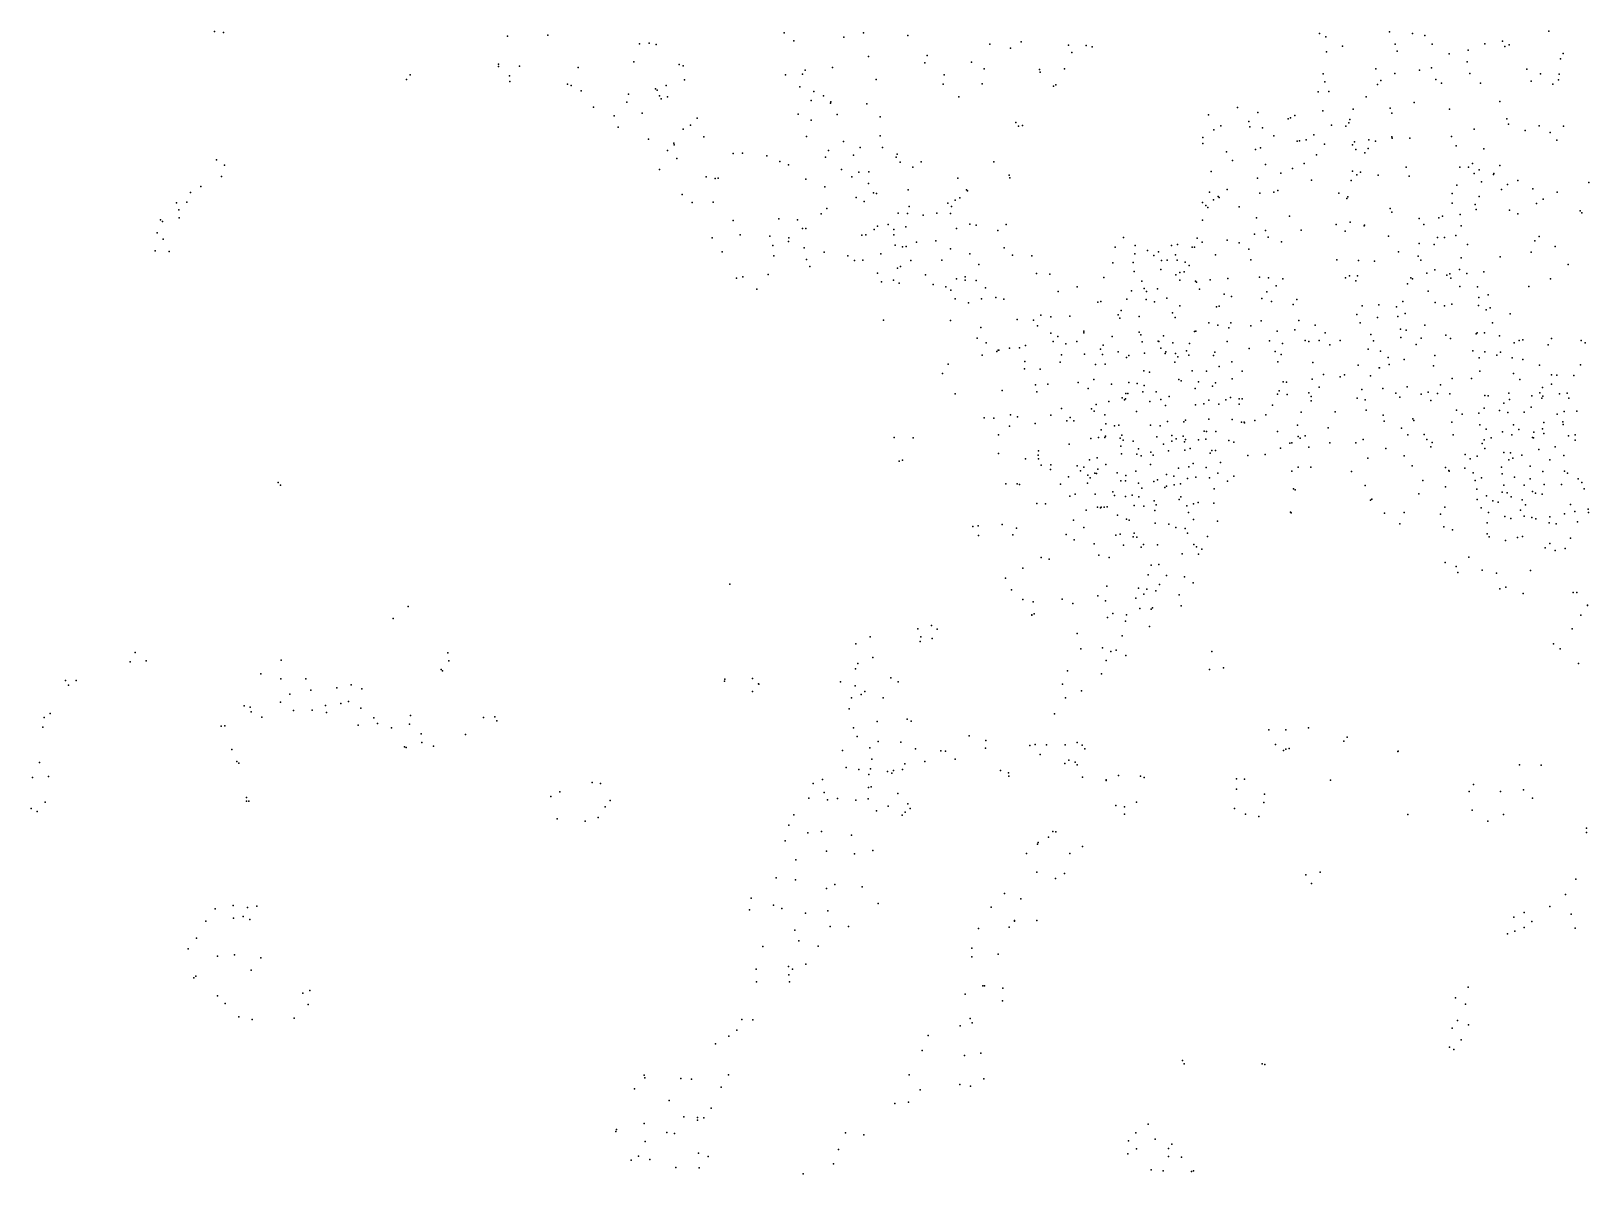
# Model space of a CAD drawing. Header units: millimetres. Extents: x -60275265 to 22802890, y -38578442 to 24337084.
# Drawn here: x -22965378 to -18736378, y -26153304 to -23050304 of the extents above; entities that cross this region are included whole.
import ezdxf

# ---------------------------------------------------------------- set-up
doc = ezdxf.new("R2010")
doc.units = ezdxf.units.MM
doc.header["$MEASUREMENT"] = 0
doc.layers.add('particles', color=7, linetype='Continuous', true_color=0x000000)

msp = doc.modelspace()

# ---------------------------------------------------------------- linework, layer by layer
at = {"layer": 'particles', "color": 93, "true_color": 0x67d435}
for p in [(-22467378, -23051304), (-22467378, -23051304), (-22443378, -23054304), (-21672378, -23064304), (-21562378, -23061304), (-21313378, -23084304), (-21287378, -23083304), (-21268378, -23086304), (-20921378, -23055304), (-20894378, -23076304), (-20759378, -23066304), (-20705378, -23055304), (-20585378, -23062304), (-20362378, -23085304), (-20277378, -23079304), (-20149378, -23088304), (-20101378, -23089304), (-19467378, -23056304), (-19450378, -23065304), (-19277378, -23052304), (-19262378, -23085304), (-19215378, -23056304), (-19181378, -23062304), (-19161378, -23085304), (-19018378, -23084304), (-18970378, -23077304), (-18952378, -23087304), (-18845378, -23050304), (-20692378, -23119304), (-20532378, -23116304), (-20306378, -23096304), (-20140378, -23108304), (-20084378, -23093304), (-19448378, -23106304), (-19405378, -23091304), (-19256378, -23104304), (-19115378, -23112304), (-19064378, -23102304), (-18964378, -23092304), (-18813378, -23125304), (-18806378, -23111304), (-21936378, -23169304), (-21936378, -23169304), (-21696378, -23140304), (-21696378, -23146304), (-21666378, -23171304), (-21639378, -23145304), (-21480378, -23149304), (-21329378, -23133304), (-21206378, -23141304), (-21195378, -23144304), (-20917378, -23169304), (-20871378, -23167304), (-20864378, -23156304), (-20789378, -23149304), (-20539378, -23136304), (-20539378, -23136304), (-20486378, -23169304), (-20412378, -23134304), (-20378378, -23152304), (-20227378, -23154304), (-20226378, -23161304), (-20160378, -23152304), (-19457378, -23166304), (-19314378, -23152304), (-19263378, -23165304), (-19196378, -23156304), (-19163378, -23150304), (-19066378, -23133304), (-19059378, -23165304), (-18904378, -23153304), (-18867378, -23166304), (-18817378, -23167304), (-21946378, -23181304), (-21665378, -23187304), (-21509378, -23194304), (-21499378, -23198304), (-21472378, -23212304), (-21270378, -23207304), (-21265378, -23210304), (-21241378, -23198304), (-21191378, -23182304), (-20878378, -23201304), (-20840378, -23214304), (-20671378, -23181304), (-20489378, -23194304), (-20383378, -23193304), (-20189378, -23199304), (-20183378, -23196304), (-19471378, -23215304), (-19453378, -23188304), (-19442378, -23214304), (-19310378, -23195304), (-19301378, -23184304), (-19151378, -23181304), (-19136378, -23191304), (-19030378, -23191304), (-18893378, -23186304), (-18834378, -23194304), (-18818378, -23182304), (-21438378, -23256304), (-21348378, -23243304), (-21343378, -23221304), (-21259378, -23226304), (-21255378, -23234304), (-21237378, -23228304), (-20847378, -23238304), (-20814378, -23226304), (-20795378, -23246304), (-20794378, -23242304), (-20696378, -23247304), (-20446378, -23228304), (-19690378, -23257304), (-19341378, -23228304), (-19275378, -23259304), (-19210378, -23244304), (-18978378, -23241304), (-21382378, -23280304), (-21306378, -23273304), (-21157378, -23286304), (-20883378, -23275304), (-20847378, -23292304), (-20777378, -23276304), (-20660378, -23283304), (-20292378, -23298304), (-19769378, -23277304), (-19659378, -23295304), (-19635378, -23271304), (-19552378, -23288304), (-19546378, -23285304), (-19534378, -23279304), (-19458378, -23266304), (-19388378, -23299304), (-19385378, -23290304), (-19376378, -23262304), (-19271378, -23273304), (-19114378, -23262304), (-18959378, -23288304), (-21371378, -23311304), (-21289378, -23343304), (-21195378, -23316304), (-21175378, -23305304), (-21139378, -23337304), (-20860378, -23336304), (-20660378, -23334304), (-20284378, -23308304), (-20274378, -23306304), (-19784378, -23339304), (-19754378, -23318304), (-19735378, -23307304), (-19656378, -23310304), (-19622378, -23313304), (-19591378, -23334304), (-19483378, -23332304), (-19435378, -23305304), (-19396378, -23308304), (-19271378, -23337304), (-19270378, -23341304), (-19222378, -23341304), (-19109378, -23336304), (-19047378, -23316304), (-18954378, -23303304), (-18909378, -23320304), (-18871378, -23307304), (-18841378, -23325304), (-18805378, -23308304), (-21237378, -23374304), (-21220378, -23354304), (-21219378, -23359304), (-21059378, -23382304), (-21034378, -23381304), (-20800378, -23374304), (-20760378, -23350304), (-20714378, -23366304), (-20654378, -23366304), (-20614378, -23384304), (-19784378, -23355304), (-19720378, -23378304), (-19641378, -23371304), (-19627378, -23367304), (-19528378, -23349304), (-19522378, -23348304), (-19503378, -23345304), (-19475378, -23386304), (-19454378, -23357304), (-19378378, -23359304), (-19372378, -23351304), (-19369378, -23371304), (-19344378, -23380304), (-19335378, -23369304), (-19333378, -23345304), (-19315378, -23349304), (-19096378, -23361304), (-19021378, -23370304), (-18823378, -23346304), (-22462378, -23399304), (-22440378, -23414304), (-21259378, -23426304), (-21212378, -23396304), (-20968378, -23389304), (-20932378, -23404304), (-20909378, -23413304), (-20808378, -23392304), (-20765378, -23426304), (-20732378, -23387304), (-20617378, -23392304), (-20606378, -23406304), (-20571378, -23419304), (-20549378, -23405304), (-20351378, -23405304), (-19703378, -23401304), (-19614378, -23412304), (-19541378, -23423304), (-19509378, -23409304), (-19232378, -23419304), (-19086378, -23419304), (-19063378, -23419304), (-19052378, -23409304), (-19034378, -23427304), (-18978378, -23415304), (-22448378, -23445304), (-21132378, -23446304), (-21108378, -23450304), (-21100378, -23449304), (-20862378, -23452304), (-20737378, -23446304), (-20718378, -23433304), (-20692378, -23464304), (-20691378, -23432304), (-20449378, -23449304), (-20310378, -23441304), (-20308378, -23448304), (-19761378, -23431304), (-19636378, -23449304), (-19572378, -23436304), (-19489378, -23455304), (-19381378, -23456304), (-19378378, -23430304), (-19366378, -23440304), (-19356378, -23433304), (-19308378, -23441304), (-19224378, -23444304), (-19094378, -23468304), (-19047378, -23437304), (-19027378, -23459304), (-18995378, -23439304), (-18994378, -23437304), (-18957378, -23466304), (-18929378, -23456304), (-18736378, -23461304), (-22532378, -23488304), (-22504378, -23472304), (-21198378, -23494304), (-20810378, -23473304), (-20725378, -23502304), (-20678378, -23489304), (-20670378, -23491304), (-20584378, -23481304), (-20456378, -23509304), (-20444378, -23503304), (-20426378, -23481304), (-20423378, -23484304), (-19766378, -23487304), (-19755378, -23508304), (-19742378, -23499304), (-19740378, -23502304), (-19718378, -23480304), (-19629378, -23490304), (-19591378, -23487304), (-19580378, -23483304), (-19415378, -23490304), (-19393378, -23504304), (-19390378, -23500304), (-19107378, -23491304), (-19034378, -23499304), (-18973378, -23480304), (-18888378, -23478304), (-18860378, -23506304), (-18822378, -23487304), (-22570378, -23516304), (-22564378, -23535304), (-22542378, -23514304), (-21170378, -23515304), (-21113378, -23514304), (-20820378, -23546304), (-20805378, -23532304), (-20703378, -23513304), (-20611378, -23544304), (-20586378, -23545304), (-20581378, -23526304), (-20543378, -23550304), (-20506378, -23544304), (-20476378, -23517304), (-20469378, -23545304), (-20466378, -23526304), (-19785378, -23515304), (-19776378, -23523304), (-19770378, -23529304), (-19685378, -23527304), (-19549378, -23552304), (-19275378, -23532304), (-19271378, -23542304), (-19133378, -23552304), (-19107378, -23517304), (-19085378, -23548304), (-19045378, -23521304), (-19042378, -23534304), (-18951378, -23536304), (-18929378, -23546304), (-18878378, -23518304), (-18760378, -23538304), (-18755378, -23543304), (-22614378, -23562304), (-22608378, -23567304), (-22563378, -23557304), (-21059378, -23564304), (-20935378, -23560304), (-20884378, -23562304), (-20871378, -23586304), (-20862378, -23586304), (-20676378, -23589304), (-20667378, -23580304), (-20638378, -23575304), (-20623378, -23589304), (-20590378, -23581304), (-20453378, -23586304), (-20417378, -23574304), (-20399378, -23577304), (-20341378, -23591304), (-20318378, -23575304), (-19785378, -23563304), (-19638378, -23557304), (-19614378, -23591304), (-19517378, -23590304), (-19422378, -23575304), (-19398378, -23593304), (-19384378, -23569304), (-19346378, -23579304), (-19345378, -23577304), (-19197378, -23559304), (-19184378, -23575304), (-19143378, -23557304), (-19083378, -23579304), (-22623378, -23598304), (-22607378, -23615304), (-21116378, -23611304), (-21040378, -23603304), (-20960378, -23607304), (-20951378, -23632304), (-20909378, -23621304), (-20908378, -23611304), (-20866378, -23638304), (-20710378, -23604304), (-20699378, -23603304), (-20623378, -23603304), (-20619378, -23631304), (-20599378, -23636304), (-20589378, -23635304), (-20561378, -23623304), (-20509378, -23619304), (-20323378, -23638304), (-20022378, -23637304), (-19999378, -23610304), (-19968378, -23632304), (-19869378, -23632304), (-19853378, -23629304), (-19813378, -23637304), (-19807378, -23637304), (-19799378, -23612304), (-19786378, -23623304), (-19718378, -23618304), (-19685378, -23625304), (-19644378, -23601304), (-19607378, -23609304), (-19570378, -23622304), (-19280378, -23607304), (-19197378, -23627304), (-19156378, -23629304), (-19147378, -23610304), (-19128378, -23610304), (-19097378, -23605304), (-19065378, -23629304), (-18883378, -23619304), (-18871378, -23608304), (-18827378, -23635304), (-22628378, -23647304), (-22590378, -23648304), (-21089378, -23649304), (-20949378, -23660304), (-20860378, -23670304), (-20812378, -23650304), (-20748378, -23660304), (-20730378, -23673304), (-20707378, -23672304), (-20658378, -23655304), (-20577378, -23673304), (-20493378, -23672304), (-20469378, -23641304), (-20417378, -23655304), (-20301378, -23658304), (-20248378, -23660304), (-20028378, -23679304), (-19973378, -23678304), (-19969378, -23655304), (-19934378, -23646304), (-19917378, -23659304), (-19904378, -23649304), (-19896378, -23673304), (-19881378, -23672304), (-19858378, -23657304), (-19854378, -23672304), (-19832378, -23677304), (-19750378, -23657304), (-19659378, -23642304), (-19654378, -23671304), (-19420378, -23671304), (-19361378, -23673304), (-19318378, -23675304), (-19253378, -23649304), (-19199378, -23661304), (-19192378, -23672304), (-19083378, -23666304), (-18977378, -23663304), (-18893378, -23650304), (-21050378, -23721304), (-21033378, -23717304), (-20964378, -23711304), (-20851378, -23689304), (-20667378, -23707304), (-20613378, -23694304), (-20605378, -23689304), (-20537378, -23712304), (-20453378, -23723304), (-20429378, -23717304), (-20392378, -23684304), (-20236378, -23708304), (-20199378, -23710304), (-20053378, -23719304), (-19970378, -23703304), (-19898378, -23697304), (-19857378, -23712304), (-19846378, -23705304), (-19835378, -23704304), (-19821378, -23686304), (-19716378, -23722304), (-19630378, -23718304), (-19606378, -23720304), (-19567378, -23723304), (-19397378, -23720304), (-19386378, -23714304), (-19364378, -23714304), (-19219378, -23720304), (-19215378, -23723304), (-19176378, -23707304), (-19154378, -23698304), (-19122378, -23713304), (-19113378, -23709304), (-19111378, -23721304), (-19087378, -23697304), (-19067378, -23708304), (-19021378, -23704304), (-18840378, -23723304), (-18792378, -23684304), (-20995378, -23751304), (-20656378, -23731304), (-20624378, -23726304), (-20608378, -23734304), (-20516378, -23738304), (-20482378, -23744304), (-20468378, -23753304), (-20429378, -23726304), (-20399378, -23727304), (-20374378, -23747304), (-20177378, -23757304), (-20125378, -23744304), (-19978378, -23755304), (-19950378, -23729304), (-19943378, -23749304), (-19937378, -23757304), (-19907378, -23750304), (-19846378, -23726304), (-19804378, -23729304), (-19801378, -23732304), (-19793378, -23751304), (-19764378, -23725304), (-19726378, -23764304), (-19610378, -23758304), (-19585378, -23742304), (-19369378, -23728304), (-19228378, -23736304), (-19172378, -23756304), (-19086378, -23743304), (-19038378, -23744304), (-19009378, -23766304), (-18899378, -23743304), (-20456378, -23777304), (-20420378, -23788304), (-20385378, -23777304), (-20346378, -23773304), (-20324378, -23778304), (-20069378, -23786304), (-20061378, -23784304), (-19990378, -23778304), (-19938378, -23779304), (-19915378, -23785304), (-19882378, -23775304), (-19846378, -23796304), (-19747378, -23799304), (-19740378, -23797304), (-19706378, -23771304), (-19624378, -23776304), (-19598378, -23784304), (-19539378, -23792304), (-19529378, -23779304), (-19351378, -23796304), (-19306378, -23793304), (-19258378, -23799304), (-19241378, -23784304), (-19153378, -23787304), (-19128378, -23796304), (-19108378, -23791304), (-19036378, -23795304), (-19035378, -23773304), (-19015378, -23807304), (-19004378, -23801304), (-20651378, -23835304), (-20469378, -23836304), (-20288378, -23833304), (-20244378, -23835304), (-20233378, -23850304), (-20224378, -23821304), (-20197378, -23826304), (-20145378, -23824304), (-20014378, -23820304), (-20009378, -23829304), (-20006378, -23809304), (-19957378, -23825304), (-19866378, -23815304), (-19859378, -23828304), (-19768378, -23842304), (-19743378, -23848304), (-19708378, -23842304), (-19654378, -23850304), (-19626378, -23837304), (-19523378, -23836304), (-19479378, -23848304), (-19366378, -23819304), (-19357378, -23842304), (-19310378, -23828304), (-19255378, -23825304), (-19235378, -23817304), (-19181378, -23848304), (-18998378, -23842304), (-18950378, -23818304), (-20397378, -23884304), (-20387378, -23855304), (-20197378, -23870304), (-20190378, -23893304), (-20178378, -23879304), (-20126378, -23893304), (-20107378, -23865304), (-20107378, -23869304), (-20030378, -23879304), (-19957378, -23867304), (-19952378, -23875304), (-19905378, -23892304), (-19903378, -23893304), (-19891378, -23877304), (-19807378, -23866304), (-19803378, -23865304), (-19718378, -23893304), (-19713378, -23856304), (-19603378, -23891304), (-19582378, -23865304), (-19534378, -23861304), (-19506378, -23890304), (-19496378, -23893304), (-19468378, -23890304), (-19452378, -23869304), (-19411378, -23890304), (-19328378, -23874304), (-19321378, -23891304), (-19247378, -23859304), (-19246378, -23882304), (-19232378, -23862304), (-19191378, -23884304), (-19124378, -23876304), (-19112378, -23885304), (-19042378, -23872304), (-19039378, -23869304), (-19019378, -23869304), (-18979378, -23877304), (-18925378, -23890304), (-18915378, -23888304), (-18837378, -23885304), (-18757378, -23890304), (-20383378, -23930304), (-20372378, -23896304), (-20343378, -23920304), (-20340378, -23916304), (-20338378, -23916304), (-20309378, -23911304), (-20282378, -23910304), (-20265378, -23904304), (-20168378, -23929304), (-20156378, -23899304), (-20105378, -23927304), (-20062378, -23914304), (-20056378, -23928304), (-20055378, -23903304), (-20014378, -23921304), (-19985378, -23931304), (-19949378, -23894304), (-19942378, -23924304), (-19898378, -23911304), (-19886378, -23925304), (-19884378, -23921304), (-19865378, -23896304), (-19858378, -23925304), (-19852378, -23934304), (-19828378, -23918304), (-19822378, -23930304), (-19820378, -23898304), (-19755378, -23931304), (-19751378, -23922304), (-19658378, -23912304), (-19588378, -23920304), (-19571378, -23928304), (-19568378, -23898304), (-19439378, -23902304), (-19335378, -23914304), (-19302378, -23919304), (-19205378, -23901304), (-19154378, -23931304), (-19051378, -23918304), (-19018378, -23921304), (-18986378, -23930304), (-18976378, -23922304), (-18939378, -23896304), (-18846378, -23902304), (-18746378, -23896304), (-20475378, -23954304), (-20268378, -23967304), (-20267378, -23947304), (-20226378, -23968304), (-20171378, -23949304), (-20075378, -23955304), (-20049378, -23954304), (-19991378, -23936304), (-19944378, -23972304), (-19929378, -23976304), (-19860378, -23949304), (-19813378, -23972304), (-19774378, -23973304), (-19740378, -23961304), (-19705378, -23948304), (-19677378, -23973304), (-19580378, -23948304), (-19485378, -23950304), (-19362378, -23957304), (-19305378, -23964304), (-19304378, -23964304), (-19281378, -23936304), (-19278378, -23955304), (-19237378, -23942304), (-19158378, -23959304), (-19034378, -23937304), (-19032378, -23973304), (-18944378, -23937304), (-18915378, -23942304), (-18870378, -23957304), (-18759378, -23956304), (-20491378, -23980304), (-20238378, -24010304), (-20205378, -24009304), (-20122378, -24004304), (-20095378, -24020304), (-20080378, -23996304), (-20032378, -24009304), (-19985378, -24004304), (-19962378, -24007304), (-19943378, -24012304), (-19849378, -23996304), (-19843378, -24000304), (-19805378, -24020304), (-19796378, -24002304), (-19758378, -24014304), (-19750378, -24005304), (-19704378, -23994304), (-19566378, -24002304), (-19557378, -24003304), (-19487378, -23995304), (-19468378, -24017304), (-19456378, -23982304), (-19411378, -23989304), (-19399378, -23983304), (-19329378, -23986304), (-19295378, -24020304), (-19229378, -24016304), (-19139378, -24010304), (-19107378, -23993304), (-19055378, -23993304), (-18941378, -23980304), (-18923378, -23996304), (-18862378, -24018304), (-18837378, -23983304), (-18837378, -24009304), (-18823378, -23984304), (-18777378, -23985304), (-20456378, -24035304), (-20329378, -24026304), (-20235378, -24029304), (-20039378, -24056304), (-20003378, -24046304), (-19997378, -24051304), (-19994378, -24048304), (-19993378, -24034304), (-19988378, -24034304), (-19947378, -24029304), (-19928378, -24056304), (-19911378, -24029304), (-19898378, -24050304), (-19875378, -24042304), (-19781378, -24062304), (-19768378, -24052304), (-19722378, -24051304), (-19709378, -24045304), (-19685378, -24048304), (-19677378, -24048304), (-19581378, -24036304), (-19577378, -24027304), (-19555378, -24037304), (-19496378, -24032304), (-19490378, -24042304), (-19490378, -24054304), (-19365378, -24047304), (-19352378, -24023304), (-19343378, -24051304), (-19260378, -24033304), (-19249378, -24044304), (-19191378, -24036304), (-19172378, -24030304), (-19165378, -24053304), (-19147378, -24034304), (-19113378, -24035304), (-19018378, -24039304), (-19009378, -24040304), (-18967378, -24060304), (-18953378, -24033304), (-18951378, -24050304), (-18891378, -24040304), (-18869378, -24032304), (-18864378, -24047304), (-18861378, -24041304), (-18816378, -24035304), (-18795378, -24033304), (-18790378, -24047304), (-20378378, -24100304), (-20351378, -24101304), (-20306378, -24092304), (-20287378, -24097304), (-20197378, -24093304), (-20168378, -24075304), (-20144378, -24099304), (-20086378, -24076304), (-20079378, -24082304), (-20074378, -24064304), (-20050378, -24092304), (-19964378, -24083304), (-19885378, -24067304), (-19804378, -24065304), (-19768378, -24104304), (-19741378, -24063304), (-19685378, -24063304), (-19613378, -24092304), (-19595378, -24066304), (-19517378, -24085304), (-19425378, -24084304), (-19341378, -24079304), (-19294378, -24093304), (-19214378, -24103304), (-19095378, -24079304), (-19080378, -24090304), (-19035378, -24087304), (-19020378, -24074304), (-18979378, -24080304), (-18956378, -24086304), (-18912378, -24085304), (-18893378, -24071304), (-18822378, -24090304), (-18803378, -24083304), (-18769378, -24082304), (-20339378, -24146304), (-20309378, -24123304), (-20239378, -24115304), (-20153378, -24108304), (-20134378, -24108304), (-20060378, -24133304), (-20047378, -24116304), (-20024378, -24122304), (-20012378, -24120304), (-20004378, -24147304), (-19926378, -24120304), (-19900378, -24122304), (-19880378, -24110304), (-19836378, -24111304), (-19831378, -24106304), (-19780378, -24136304), (-19774378, -24137304), (-19749378, -24137304), (-19704378, -24105304), (-19679378, -24112304), (-19672378, -24112304), (-19671378, -24114304), (-19643378, -24107304), (-19581378, -24137304), (-19527378, -24120304), (-19444378, -24127304), (-19292378, -24109304), (-19245378, -24128304), (-19227378, -24146304), (-19211378, -24107304), (-19183378, -24145304), (-19108378, -24112304), (-19104378, -24146304), (-19032378, -24119304), (-19015378, -24131304), (-18970378, -24138304), (-18945378, -24146304), (-18941378, -24119304), (-18926378, -24132304), (-18885378, -24139304), (-18862378, -24130304), (-18858378, -24113304), (-18858378, -24143304), (-18807378, -24111304), (-18806378, -24118304), (-18773378, -24146304), (-20622378, -24153304), (-20570378, -24154304), (-20147378, -24172304), (-20088378, -24156304), (-20067378, -24153304), (-20050378, -24153304), (-20048378, -24150304), (-20008378, -24155304), (-20007378, -24177304), (-20000378, -24161304), (-19973378, -24163304), (-19959378, -24184304), (-19909378, -24152304), (-19891378, -24172304), (-19868378, -24148304), (-19868378, -24163304), (-19856378, -24157304), (-19837378, -24150304), (-19834378, -24165304), (-19833378, -24188304), (-19831378, -24159304), (-19818378, -24183304), (-19796378, -24160304), (-19776378, -24158304), (-19760378, -24189304), (-19750378, -24189304), (-19713378, -24162304), (-19700378, -24166304), (-19573378, -24182304), (-19548378, -24169304), (-19542378, -24168304), (-19525378, -24151304), (-19520378, -24155304), (-19506378, -24149304), (-19496378, -24180304), (-19439378, -24168304), (-19369378, -24168304), (-19349378, -24159304), (-19287378, -24183304), (-19176378, -24159304), (-19165378, -24179304), (-19161378, -24167304), (-19026378, -24170304), (-19020378, -24160304), (-19018378, -24183304), (-19001378, -24154304), (-18889378, -24153304), (-18886378, -24154304), (-18872378, -24186304), (-18827378, -24179304), (-18791378, -24149304), (-18773378, -24161304), (-20608378, -24218304), (-20599378, -24215304), (-20339378, -24197304), (-20265378, -24211304), (-20231378, -24201304), (-20230378, -24190304), (-20230378, -24211304), (-20223378, -24229304), (-20197378, -24228304), (-20125378, -24230304), (-20092378, -24214304), (-20071378, -24209304), (-20047378, -24227304), (-20005378, -24198304), (-19963378, -24199304), (-19951378, -24203304), (-19926378, -24227304), (-19925378, -24193304), (-19919378, -24201304), (-19877378, -24190304), (-19810378, -24224304), (-19764378, -24196304), (-19736378, -24221304), (-19662378, -24202304), (-19615378, -24200304), (-19336378, -24210304), (-19237378, -24203304), (-19216378, -24230304), (-19072378, -24200304), (-19058378, -24211304), (-19039378, -24204304), (-18967378, -24194304), (-18953378, -24214304), (-18949378, -24195304), (-18942378, -24210304), (-18918378, -24201304), (-18895378, -24231304), (-18842378, -24214304), (-18804378, -24202304), (-20198378, -24240304), (-20149378, -24260304), (-20116378, -24244304), (-20107378, -24234304), (-20096378, -24256304), (-20090378, -24263304), (-20077378, -24250304), (-20073378, -24251304), (-20069378, -24239304), (-20017378, -24249304), (-20007378, -24271304), (-19994378, -24271304), (-19993378, -24257304), (-19966378, -24245304), (-19917378, -24273304), (-19907378, -24268304), (-19883378, -24254304), (-19863378, -24258304), (-19850378, -24237304), (-19826378, -24265304), (-19822378, -24233304), (-19803378, -24261304), (-19775378, -24235304), (-19766378, -24263304), (-19743378, -24250304), (-19717378, -24272304), (-19700378, -24258304), (-19542378, -24245304), (-19525378, -24234304), (-19491378, -24234304), (-19380378, -24246304), (-19187378, -24270304), (-19125378, -24235304), (-19116378, -24243304), (-19115378, -24245304), (-19073378, -24237304), (-19050378, -24249304), (-19045378, -24270304), (-19027378, -24263304), (-18973378, -24234304), (-18971378, -24252304), (-18938378, -24261304), (-18895378, -24266304), (-18861378, -24246304), (-18802378, -24245304), (-18794378, -24250304), (-18765378, -24266304), (-22294378, -24276304), (-22288378, -24283304), (-22288378, -24283304), (-20319378, -24279304), (-20288378, -24279304), (-20282378, -24281304), (-20170378, -24280304), (-20145378, -24313304), (-20131378, -24307304), (-20097378, -24277304), (-20076378, -24307304), (-20028378, -24301304), (-20024378, -24311304), (-19994378, -24314304), (-19976378, -24310304), (-19959378, -24277304), (-19958378, -24315304), (-19950378, -24291304), (-19887378, -24289304), (-19883378, -24286304), (-19862378, -24282304), (-19845378, -24279304), (-19844378, -24315304), (-19753378, -24293304), (-19538378, -24293304), (-19533378, -24296304), (-19343378, -24284304), (-19198378, -24306304), (-19125378, -24287304), (-19040378, -24294304), (-19014378, -24312304), (-18971378, -24302304), (-18967378, -24283304), (-18958378, -24304304), (-18947378, -24315304), (-18912378, -24283304), (-18889378, -24300304), (-18881378, -24305304), (-18863378, -24307304), (-18857378, -24281304), (-18810378, -24281304), (-18755378, -24276304), (-18749378, -24293304), (-20235378, -24333304), (-20211378, -24334304), (-20101378, -24351304), (-20070378, -24343304), (-20062378, -24344304), (-20060378, -24343304), (-20052378, -24343304), (-20044378, -24342304), (-19970378, -24338304), (-19944378, -24340304), (-19916378, -24325304), (-19914378, -24352304), (-19911378, -24336304), (-19848378, -24322304), (-19827378, -24339304), (-19823378, -24357304), (-19809378, -24334304), (-19797378, -24330304), (-19754378, -24332304), (-19546378, -24356304), (-19544378, -24358304), (-19329378, -24324304), (-19325378, -24321304), (-19237378, -24357304), (-19127378, -24343304), (-19039378, -24322304), (-19028378, -24344304), (-19008378, -24357304), (-18997378, -24325304), (-18982378, -24329304), (-18922378, -24351304), (-18917378, -24323304), (-18908378, -24336304), (-18786378, -24335304), (-18774378, -24354304), (-18738378, -24348304), (-18737378, -24357304), (-20408378, -24395304), (-20394378, -24393304), (-20329378, -24390304), (-20290378, -24400304), (-20135378, -24378304), (-20107378, -24398304), (-20016378, -24364304), (-19991378, -24375304), (-19984378, -24378304), (-19913378, -24386304), (-19876378, -24389304), (-19857378, -24398304), (-19832378, -24401304), (-19809378, -24376304), (-19744378, -24381304), (-19291378, -24359304), (-19249378, -24388304), (-19139378, -24362304), (-19130378, -24396304), (-19012378, -24385304), (-18964378, -24368304), (-18948378, -24373304), (-18912378, -24367304), (-18891378, -24371304), (-18880378, -24374304), (-18844378, -24385304), (-18842378, -24369304), (-18825378, -24388304), (-18802378, -24361304), (-18767378, -24382304), (-20393378, -24420304), (-20300378, -24418304), (-20155378, -24417304), (-20133378, -24431304), (-20079378, -24442304), (-20020378, -24419304), (-20008378, -24416304), (-19973378, -24423304), (-19970378, -24413304), (-19963378, -24424304), (-19826378, -24413304), (-19771378, -24422304), (-19106378, -24404304), (-19012378, -24415304), (-19007378, -24423304), (-18962378, -24433304), (-18930378, -24425304), (-18916378, -24422304), (-18842378, -24441304), (-18786378, -24427304), (-20223378, -24479304), (-20201378, -24484304), (-20066378, -24473304), (-20038378, -24479304), (-19999378, -24446304), (-19951378, -24451304), (-19945378, -24444304), (-19907378, -24445304), (-19840378, -24469304), (-19808378, -24444304), (-19801378, -24450304), (-19796378, -24470304), (-19787378, -24457304), (-19062378, -24478304), (-18855378, -24453304), (-18827378, -24460304), (-18800378, -24455304), (-20273378, -24508304), (-19932378, -24526304), (-19924378, -24500304), (-19903378, -24498304), (-19126378, -24493304), (-19096378, -24504304), (-19092378, -24520304), (-19026378, -24514304), (-18987378, -24522304), (-18894378, -24515304), (-21068378, -24552304), (-20320378, -24535304), (-20303378, -24567304), (-20045378, -24557304), (-19959378, -24563304), (-19936378, -24565304), (-19912378, -24570304), (-19902378, -24553304), (-19883378, -24528304), (-19834378, -24532304), (-19810378, -24548304), (-18978378, -24564304), (-18961378, -24560304), (-21941378, -24612304), (-20273378, -24593304), (-20245378, -24600304), (-20166378, -24592304), (-20137378, -24604304), (-20069378, -24583304), (-20048378, -24597304), (-19966378, -24590304), (-19944378, -24579304), (-19848378, -24581304), (-19843378, -24611304), (-18914378, -24577304), (-18779378, -24574304), (-18769378, -24574304), (-18740378, -24609304), (-18740378, -24610304), (-21982378, -24645304), (-20248378, -24635304), (-20248378, -24636304), (-20242378, -24632304), (-20043378, -24642304), (-20028378, -24631304), (-19994378, -24652304), (-19991378, -24635304), (-19955378, -24618304), (-19924378, -24620304), (-19921378, -24616304), (-18758378, -24636304), (-20687378, -24695304), (-20558378, -24673304), (-20550378, -24695304), (-20521378, -24664304), (-20505378, -24674304), (-20125378, -24686304), (-20003378, -24692304), (-19929378, -24667304), (-18781378, -24673304), (-22683378, -24737304), (-21834378, -24738304), (-20726378, -24714304), (-20551378, -24707304), (-20519378, -24699304), (-20115378, -24727304), (-20056378, -24725304), (-20034378, -24735304), (-20019378, -24731304), (-19760378, -24735304), (-18832378, -24714304), (-18814378, -24727304), (-22696378, -24763304), (-22653378, -24760304), (-22286378, -24758304), (-21831378, -24760304), (-20721378, -24767304), (-20680378, -24751304), (-20046378, -24759304), (-19993378, -24745304), (-19728378, -24779304), (-18764378, -24767304), (-22872378, -24813304), (-22843378, -24813304), (-22341378, -24795304), (-22287378, -24809304), (-22219378, -24809304), (-21852378, -24783304), (-21848378, -24787304), (-21083378, -24815304), (-21082378, -24810304), (-21007378, -24808304), (-20990378, -24822304), (-20989378, -24823304), (-20768378, -24817304), (-20727378, -24782304), (-20631378, -24806304), (-20611378, -24817304), (-20165378, -24823304), (-20151378, -24787304), (-20059378, -24795304), (-19766378, -24783304), (-22864378, -24826304), (-22263378, -24850304), (-22206378, -24840304), (-22135378, -24833304), (-22096378, -24825304), (-22067378, -24836304), (-21007378, -24843304), (-20738378, -24860304), (-20728378, -24828304), (-20712378, -24851304), (-20702378, -24843304), (-20652378, -24860304), (-20157378, -24860304), (-20113378, -24841304), (-22913378, -24903304), (-22387378, -24882304), (-22370378, -24886304), (-22368378, -24898304), (-22288378, -24872304), (-22253378, -24895304), (-22202378, -24894304), (-22166378, -24881304), (-22163378, -24900304), (-22124378, -24876304), (-22103378, -24870304), (-22070378, -24888304), (-21935378, -24908304), (-20744378, -24890304), (-20187378, -24904304), (-22933378, -24940304), (-22930378, -24914304), (-22449378, -24937304), (-22439378, -24936304), (-22339378, -24913304), (-22077378, -24935304), (-22035378, -24915304), (-22025378, -24930304), (-21987378, -24942304), (-21938378, -24932304), (-21737378, -24914304), (-21706378, -24912304), (-21701378, -24923304), (-20732378, -24942304), (-20668378, -24925304), (-20587378, -24918304), (-20576378, -24924304), (-19605378, -24947304), (-19559378, -24947304), (-19497378, -24942304), (-21951378, -24993304), (-21906378, -24958304), (-21904378, -24982304), (-21873378, -24992304), (-21786378, -24960304), (-20722378, -24965304), (-20665378, -24979304), (-20604378, -24981304), (-20418378, -24964304), (-20373378, -24976304), (-20254378, -24990304), (-20239378, -24987304), (-20208378, -24988304), (-20158378, -24988304), (-20125378, -24982304), (-20112378, -24989304), (-19587378, -24987304), (-19401378, -24978304), (-19392378, -24967304), (-22420378, -25001304), (-22407378, -25033304), (-21947378, -24995304), (-20762378, -25003304), (-20688378, -24996304), (-20683378, -25027304), (-20564378, -24999304), (-20539378, -25033304), (-20495378, -25004304), (-20483378, -25005304), (-20456378, -25027304), (-20374378, -24997304), (-20226378, -25014304), (-20148378, -25030304), (-20131378, -25035304), (-20104378, -24999304), (-19565378, -25003304), (-19559378, -25000304), (-19550378, -24998304), (-19255378, -25006304), (-19254378, -25005304), (-22961378, -25077304), (-22942378, -25036304), (-22918378, -25074304), (-22401378, -25038304), (-20752378, -25050304), (-20718378, -25055304), (-20691378, -25069304), (-20686378, -25053304), (-20640378, -25060304), (-20628378, -25065304), (-20624378, -25058304), (-20599378, -25055304), (-20593378, -25040304), (-20333378, -25058304), (-20312378, -25064304), (-20311378, -25073304), (-20159378, -25039304), (-20125378, -25042304), (-20111378, -25076304), (-20013378, -25071304), (-19953378, -25073304), (-19943378, -25077304), (-18924378, -25042304), (-18865378, -25043304), (-21530378, -25116304), (-21442378, -25090304), (-21419378, -25093304), (-20842378, -25093304), (-20817378, -25082304), (-20812378, -25117304), (-20692378, -25104304), (-20684378, -25102304), (-20046378, -25083304), (-20046378, -25085304), (-19693378, -25080304), (-19693378, -25108304), (-19671378, -25081304), (-19437378, -25084304), (-19061378, -25115304), (-19049378, -25096304), (-18976378, -25115304), (-18913378, -25110304), (-22965378, -25161304), (-22927378, -25144304), (-22380378, -25131304), (-22380378, -25141304), (-22374378, -25141304), (-21554378, -25128304), (-21407378, -25156304), (-21393378, -25139304), (-20854378, -25133304), (-20803378, -25137304), (-20776378, -25134304), (-20726378, -25138304), (-20693378, -25135304), (-20638378, -25155304), (-20612378, -25120304), (-20585378, -25148304), (-20579378, -25161304), (-20020378, -25153304), (-19997378, -25156304), (-19964378, -25144304), (-19698378, -25161304), (-19618378, -25145304), (-19617378, -25122304), (-18889378, -25133304), (-22949378, -25169304), (-21537378, -25189304), (-21461378, -25195304), (-21426378, -25185304), (-20894378, -25178304), (-20670378, -25167304), (-20600378, -25179304), (-20592378, -25171304), (-19997378, -25176304), (-19668378, -25176304), (-19632378, -25183304), (-19227378, -25177304), (-19227378, -25177304), (-19053378, -25165304), (-19010378, -25195304), (-18968378, -25177304), (-20908378, -25206304), (-20856378, -25227304), (-20819378, -25223304), (-20738378, -25233304), (-20203378, -25239304), (-20191378, -25223304), (-20183378, -25224304), (-18742378, -25214304), (-18742378, -25226304), (-20918378, -25249304), (-20806378, -25277304), (-20730378, -25284304), (-20680378, -25275304), (-20263378, -25283304), (-20233378, -25258304), (-20231378, -25253304), (-20145378, -25283304), (-20111378, -25264304), (-20889378, -25300304), (-20942378, -25349304), (-20890378, -25355304), (-20783378, -25367304), (-20235378, -25334304), (-20184378, -25351304), (-20160378, -25337304), (-19504378, -25341304), (-19489378, -25365304), (-19465378, -25334304), (-18771378, -25353304), (-21010378, -25404304), (-20806378, -25378304), (-20709378, -25374304), (-20322378, -25392304), (-20278378, -25406304), (-18799378, -25394304), (-22465378, -25433304), (-22417378, -25424304), (-22389378, -25454304), (-22378378, -25430304), (-22352378, -25426304), (-21015378, -25436304), (-20950378, -25423304), (-20927378, -25432304), (-20863378, -25445304), (-20802378, -25439304), (-20665378, -25419304), (-20359378, -25429304), (-18940378, -25456304), (-18912378, -25443304), (-18842378, -25427304), (-18784378, -25448304), (-22491378, -25467304), (-22416378, -25459304), (-22371378, -25462304), (-20892378, -25491304), (-20796378, -25481304), (-20746378, -25481304), (-20393378, -25487304), (-20310378, -25483304), (-20295378, -25465304), (-20295378, -25467304), (-20235378, -25465304), (-18937378, -25494304), (-18912378, -25484304), (-18891378, -25468304), (-18773378, -25486304), (-22539378, -25542304), (-22516378, -25513304), (-20979378, -25536304), (-20881378, -25520304), (-20828378, -25535304), (-20411378, -25540304), (-18957378, -25501304), (-22459378, -25562304), (-22413378, -25558304), (-22341378, -25566304), (-20862378, -25584304), (-20411378, -25564304), (-20340378, -25556304), (-22523378, -25621304), (-22518378, -25616304), (-22368378, -25600304), (-20997378, -25597304), (-20909378, -25590304), (-20908378, -25613304), (-20898378, -25597304), (-22227378, -25662304), (-22208378, -25655304), (-20996378, -25632304), (-20906378, -25632304), (-20429378, -25665304), (-20381378, -25642304), (-20377378, -25642304), (-20327378, -25649304), (-19064378, -25646304), (-22459378, -25670304), (-22438378, -25690304), (-22213378, -25693304), (-20328378, -25683304), (-19098378, -25675304), (-19071378, -25692304), (-22401378, -25727304), (-22365378, -25734304), (-22251378, -25730304), (-21036378, -25734304), (-21006378, -25735304), (-20443378, -25751304), (-20416378, -25731304), (-20410378, -25743304), (-19093378, -25737304), (-19063378, -25748304), (-21071378, -25779304), (-21049378, -25763304), (-20530378, -25777304), (-19107378, -25757304), (-19083378, -25789304), (-21107378, -25800304), (-20546378, -25818304), (-20431378, -25832304), (-20387378, -25825304), (-19114378, -25809304), (-19103378, -25815304), (-19839378, -25845304), (-19835378, -25854304), (-19623378, -25854304), (-19616378, -25856304), (-21327378, -25922304), (-21301378, -25885304), (-21299378, -25892304), (-21201378, -25894304), (-21172378, -25896304), (-21092378, -25918304), (-21072378, -25884304), (-20581378, -25884304), (-20444378, -25910304), (-20415378, -25915304), (-20379378, -25895304), (-21233378, -25954304), (-20620378, -25962304), (-20583378, -25958304), (-20551378, -25925304), (-21193378, -25998304), (-21156378, -26000304), (-21156378, -26007304), (-21139378, -26001304), (-21119378, -25975304), (-21378378, -26038304), (-21376378, -26033304), (-21301378, -26016304), (-21239378, -26041304), (-21218378, -26043304), (-20754378, -26042304), (-20704378, -26047304), (-19966378, -26042304), (-19932378, -26018304), (-21298378, -26065304), (-20773378, -26087304), (-19986378, -26063304), (-19964378, -26085304), (-19913378, -26059304), (-19877378, -26084304), (-19868378, -26072304), (-21336378, -26116304), (-21316378, -26105304), (-21285378, -26114304), (-21153378, -26097304), (-21127378, -26106304), (-20787378, -26126304), (-19988378, -26099304), (-19877378, -26106304), (-19842378, -26108304), (-21215378, -26136304), (-21151378, -26137304), (-20869378, -26153304), (-19924378, -26142304), (-19892378, -26145304), (-19815378, -26147304), (-19809378, -26145304)]:
    msp.add_point(p, dxfattribs=at)

doc.saveas('drawing.dxf')
